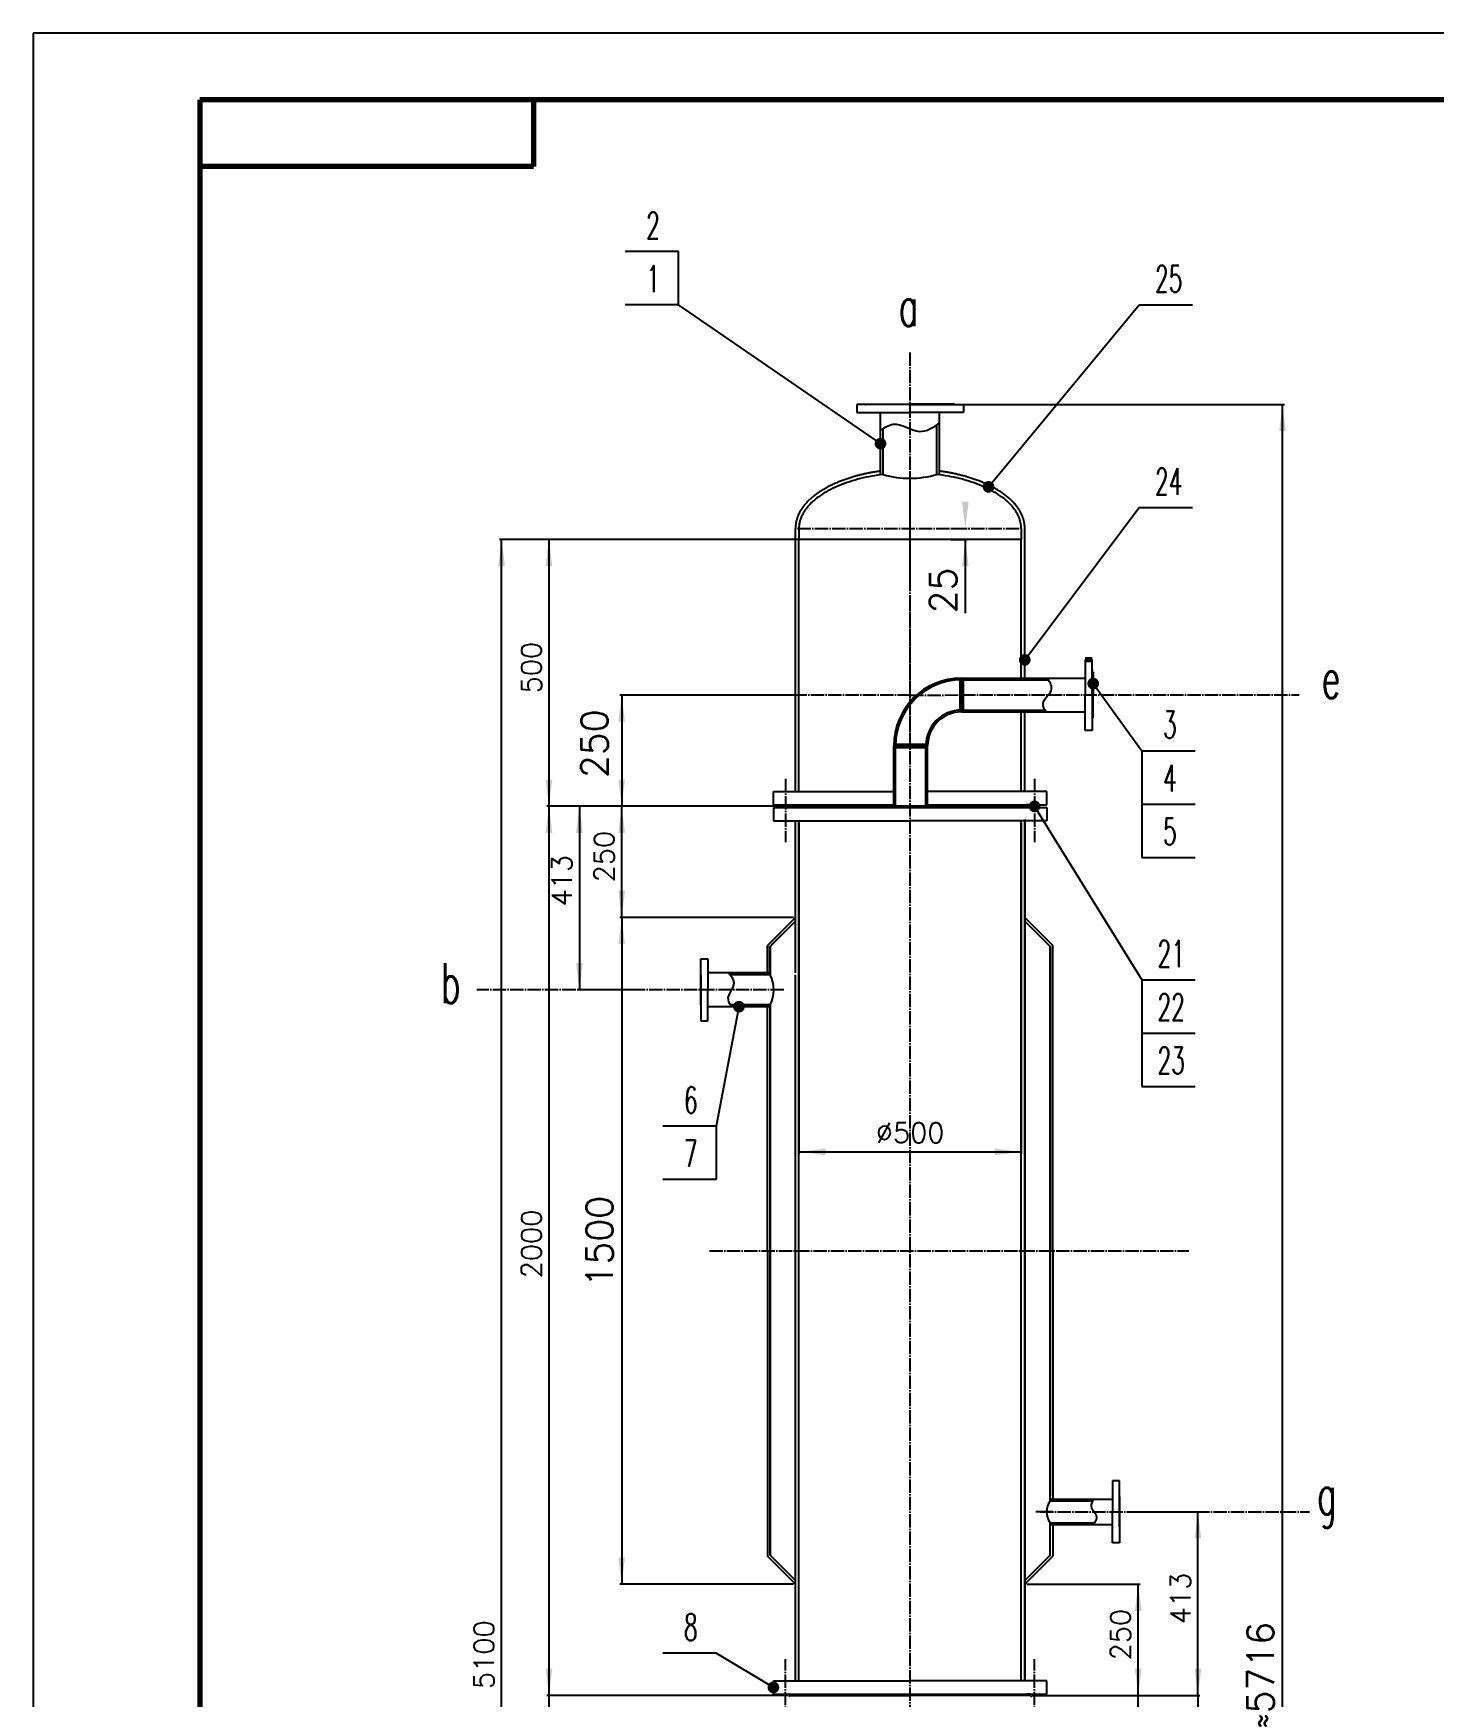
# Model space of a CAD drawing. Header units: millimetres. Extents: x -3150 to 3150, y -4455 to 4455.
# Drawn here: x -3150 to 0, y 714 to 4455 of the extents above; entities that cross this region are included whole.
import ezdxf

# ---------------------------------------------------------------- set-up
doc = ezdxf.new("R2010")
doc.units = ezdxf.units.MM
doc.linetypes.add('EB_DASHDOT', pattern=[39, 30, -3, 3, -3])
doc.linetypes.add('EB_DASHDOTDOT', pattern=[45, 30, -3, 3, -3, 3, -3])
for name, color, linetype, lineweight in [('CAXAEB0', 7, 'Continuous', 70), ('CAXA中心线层', 1, 'EB_DASHDOT', 25), ('CAXA尺寸线层', 3, 'Continuous', 25), ('CAXA粗实线层', 7, 'Continuous', 70), ('CAXA细实线层', 7, 'Continuous', 25)]:
    doc.layers.add(name, color=color, linetype=linetype, lineweight=lineweight)
doc.styles.add('PDJCAD', font='txt', dxfattribs={"width": 0.6, "bigfont": 'gbcbig.shx'})
doc.styles.get("Standard").update_dxf_attribs({"font": 'txt', "bigfont": 'gbcbig.shx'})
doc.styles.add('标准', font='txt', dxfattribs={"width": 0.6, "bigfont": 'gbcbig.shx'})
doc.dimstyles.new('1：20', dxfattribs={"dimscale": 300, "dimtxt": 0.2, "dimasz": 0.2, "dimexe": 0.015, "dimexo": 0.015, "dimgap": 0.03, "dimtad": 1, "dimdec": 0, "dimdsep": 46, "dimtxsty": 'Standard', "dimcen": 0, "dimclrd": 4, "dimclre": 4, "dimclrt": 6, "dimazin": 2, "dimtfac": 1, "dimtdec": 3, "dimtmove": 0, "dimatfit": 3, "dimfxl": 0, "dimtolj": 1, "dimtzin": 0, "dimarcsym": 0})

# ---------------------------------------------------------------- blocks, each defined once
blk = doc.blocks.new('*CAXBLOCK04')
at = {"layer": 'CAXA尺寸线层', "linetype": 'Continuous', "lineweight": 25}
for points in [[(-1990.1, 3316.5), (-1997.6, 3256.5), (-1982.6, 3256.5)], [(-1990.1, 2716.5), (-1997.6, 2776.5), (-1982.6, 2776.5)]]:
    blk.add_hatch(color=4, dxfattribs=at).paths.add_polyline_path(points, flags=0)
at = {"layer": 'CAXA尺寸线层', "color": 4, "linetype": 'Continuous', "lineweight": 25}
for p, q in [((-932.3, 3316.5), (-1994.6, 3316.5)), ((-1990.1, 3316.5), (-1990.1, 2716.5)), ((-1182.3, 2716.5), (-1994.6, 2716.5))]:
    blk.add_line(p, q, dxfattribs=at)
at = {"layer": 'CAXA尺寸线层', "color": 6, "linetype": 'Continuous', "lineweight": 25, "insert": (-2052.2, 2970.3), "char_height": 45, "attachment_point": 1, "rotation": 90}
blk.add_mtext('500', dxfattribs=at)
blk = doc.blocks.new('*CAXBLOCK15')
at = {"layer": 'CAXA尺寸线层', "linetype": 'Continuous', "lineweight": 25}
for points in [[(-1990.1, 2716.5), (-1997.6, 2656.5), (-1982.6, 2656.5)], [(-1990.1, 716.5), (-1997.6, 776.5), (-1982.6, 776.5)]]:
    blk.add_hatch(color=4, dxfattribs=at).paths.add_polyline_path(points, flags=0)
at = {"layer": 'CAXA尺寸线层', "color": 4, "linetype": 'Continuous', "lineweight": 25}
for p, q in [((-1452.3, 2716.5), (-1994.6, 2716.5)), ((-1990.1, 2716.5), (-1990.1, 716.5)), ((-1452.3, 716.5), (-1994.6, 716.5))]:
    blk.add_line(p, q, dxfattribs=at)
at = {"layer": 'CAXA尺寸线层', "color": 6, "linetype": 'Continuous', "lineweight": 25, "insert": (-2052.2, 1654.8), "char_height": 45, "attachment_point": 1, "rotation": 90}
blk.add_mtext('2000', dxfattribs=at)
blk = doc.blocks.new('*CAXBLOCK26')
at = {"layer": 'CAXA尺寸线层', "linetype": 'Continuous', "lineweight": 25}
for points in [[(-1921.6, 2716.5), (-1929.1, 2656.5), (-1914.1, 2656.5)], [(-1921.6, 2303.5), (-1929.1, 2363.5), (-1914.1, 2363.5)]]:
    blk.add_hatch(color=4, dxfattribs=at).paths.add_polyline_path(points, flags=0)
at = {"layer": 'CAXA尺寸线层', "color": 4, "linetype": 'Continuous', "lineweight": 25}
for p, q in [((-1452.3, 2716.5), (-1926.1, 2716.5)), ((-1921.6, 2716.5), (-1921.6, 2303.5)), ((-1776.4, 2303.5), (-1926.1, 2303.5))]:
    blk.add_line(p, q, dxfattribs=at)
at = {"layer": 'CAXA尺寸线层', "color": 6, "linetype": 'Continuous', "lineweight": 25, "insert": (-1983.7, 2491.2), "char_height": 45, "attachment_point": 1, "rotation": 90}
blk.add_mtext('413', dxfattribs=at)
blk = doc.blocks.new('*CAXBLOCK37')
at = {"layer": 'CAXA尺寸线层', "linetype": 'Continuous', "lineweight": 25}
for points in [[(-1826.5, 2716.5), (-1819, 2656.5), (-1834, 2656.5)], [(-1826.5, 2466.5), (-1819, 2526.5), (-1834, 2526.5)]]:
    blk.add_hatch(color=4, dxfattribs=at).paths.add_polyline_path(points, flags=0)
at = {"layer": 'CAXA尺寸线层', "color": 4, "linetype": 'Continuous', "lineweight": 25}
for p, q in [((-1452.3, 2716.5), (-1831, 2716.5)), ((-1826.5, 2466.5), (-1826.5, 2716.5)), ((-1440.3, 2466.5), (-1831, 2466.5))]:
    blk.add_line(p, q, dxfattribs=at)
at = {"layer": 'CAXA尺寸线层', "color": 6, "linetype": 'Continuous', "lineweight": 25, "insert": (-1888.6, 2545.3), "char_height": 45, "attachment_point": 1, "rotation": 90}
blk.add_mtext('250', dxfattribs=at)
blk = doc.blocks.new('*CAXBLOCK48')
at = {"layer": 'CAXA尺寸线层', "linetype": 'Continuous', "lineweight": 25}
for points in [[(-1427.8, 1939.1), (-1367.8, 1931.6), (-1367.8, 1946.6)], [(-927.8, 1939.1), (-987.8, 1931.6), (-987.8, 1946.6)]]:
    blk.add_hatch(color=4, dxfattribs=at).paths.add_polyline_path(points, flags=0)
at = {"layer": 'CAXA尺寸线层', "color": 4, "linetype": 'Continuous', "lineweight": 25}
for p, q in [((-1427.8, 2679), (-1427.8, 1934.6)), ((-927.8, 2679), (-927.8, 1934.6)), ((-1427.8, 1939.1), (-927.8, 1939.1))]:
    blk.add_line(p, q, dxfattribs=at)
at = {"layer": 'CAXA尺寸线层', "color": 6, "linetype": 'Continuous', "lineweight": 25, "insert": (-1254.9, 2004.6), "char_height": 45, "attachment_point": 1}
blk.add_mtext('{%%C}500', dxfattribs=at)
blk = doc.blocks.new('*CAXBLOCK610')
at = {"layer": 'CAXA尺寸线层', "linetype": 'Continuous', "lineweight": 25}
for points in [[(-1990.1, 716.5), (-1997.6, 656.5), (-1982.6, 656.5)], [(-1990.1, -1283.5), (-1997.6, -1223.5), (-1982.6, -1223.5)]]:
    blk.add_hatch(color=4, dxfattribs=at).paths.add_polyline_path(points, flags=0)
at = {"layer": 'CAXA尺寸线层', "color": 4, "linetype": 'Continuous', "lineweight": 25}
for p, q in [((-1452.3, 716.5), (-1994.6, 716.5)), ((-1990.1, 716.5), (-1990.1, -1283.5)), ((-1182.3, -1283.5), (-1994.6, -1283.5))]:
    blk.add_line(p, q, dxfattribs=at)
at = {"layer": 'CAXA尺寸线层', "color": 6, "linetype": 'Continuous', "lineweight": 25, "insert": (-2052.2, -345.2), "char_height": 45, "attachment_point": 1, "rotation": 90}
blk.add_mtext('2000', dxfattribs=at)
blk = doc.blocks.new('*CAXBLOCK711')
at = {"layer": 'CAXA尺寸线层', "linetype": 'Continuous', "lineweight": 25}
for points in [[(-2096.6, 3316.5), (-2089.1, 3256.5), (-2104.1, 3256.5)], [(-2096.6, -1783.5), (-2089.1, -1723.5), (-2104.1, -1723.5)]]:
    blk.add_hatch(color=4, dxfattribs=at).paths.add_polyline_path(points, flags=0)
at = {"layer": 'CAXA尺寸线层', "color": 4, "linetype": 'Continuous', "lineweight": 25}
for p, q in [((-1432.3, 3316.5), (-2101.1, 3316.5)), ((-2096.6, -1783.5), (-2096.6, 3316.5)), ((-1432.3, -1783.5), (-2101.1, -1783.5))]:
    blk.add_line(p, q, dxfattribs=at)
at = {"layer": 'CAXA尺寸线层', "color": 6, "linetype": 'Continuous', "lineweight": 25, "insert": (-2158.7, 730.9), "char_height": 45, "attachment_point": 1, "rotation": 90}
blk.add_mtext('5100', dxfattribs=at)
blk = doc.blocks.new('*CAXBLOCK913')
at = {"layer": 'CAXA尺寸线层', "linetype": 'Continuous', "lineweight": 25}
for points in [[(-530.3, 716.5), (-537.8, 656.5), (-522.8, 656.5)], [(-530.3, 303.5), (-537.8, 363.5), (-522.8, 363.5)]]:
    blk.add_hatch(color=4, dxfattribs=at).paths.add_polyline_path(points, flags=0)
at = {"layer": 'CAXA尺寸线层', "color": 4, "linetype": 'Continuous', "lineweight": 25}
for p, q in [((-903.3, 716.5), (-525.8, 716.5)), ((-530.3, 716.5), (-530.3, 303.5)), ((-702.3, 303.5), (-525.8, 303.5))]:
    blk.add_line(p, q, dxfattribs=at)
at = {"layer": 'CAXA尺寸线层', "color": 6, "linetype": 'Continuous', "lineweight": 25, "insert": (-592.4, 463.8), "char_height": 45, "attachment_point": 1, "rotation": 90}
blk.add_mtext('413', dxfattribs=at)
blk = doc.blocks.new('*CAXBLOCK1014')
at = {"layer": 'CAXA尺寸线层', "linetype": 'Continuous', "lineweight": 25}
for points in [[(-664.7, 716.5), (-657.2, 656.5), (-672.2, 656.5)], [(-664.7, 466.5), (-657.2, 526.5), (-672.2, 526.5)]]:
    blk.add_hatch(color=4, dxfattribs=at).paths.add_polyline_path(points, flags=0)
at = {"layer": 'CAXA尺寸线层', "color": 4, "linetype": 'Continuous', "lineweight": 25}
for p, q in [((-903.3, 716.5), (-660.2, 716.5)), ((-664.7, 466.5), (-664.7, 716.5)), ((-915.3, 466.5), (-660.2, 466.5))]:
    blk.add_line(p, q, dxfattribs=at)
at = {"layer": 'CAXA尺寸线层', "color": 6, "linetype": 'Continuous', "lineweight": 25, "insert": (-726.8, 545.3), "char_height": 45, "attachment_point": 1, "rotation": 90}
blk.add_mtext('250', dxfattribs=at)
blk = doc.blocks.new('*CAXBLOCK1115')
at = {"layer": 'CAXA尺寸线层', "linetype": 'Continuous', "lineweight": 25}
for points in [[(-664.7, 966.5), (-657.2, 906.5), (-672.2, 906.5)], [(-664.7, 716.5), (-657.2, 776.5), (-672.2, 776.5)]]:
    blk.add_hatch(color=4, dxfattribs=at).paths.add_polyline_path(points, flags=0)
at = {"layer": 'CAXA尺寸线层', "color": 4, "linetype": 'Continuous', "lineweight": 25}
for p, q in [((-915.3, 966.5), (-660.2, 966.5)), ((-664.7, 716.5), (-664.7, 966.5)), ((-903.3, 716.5), (-660.2, 716.5))]:
    blk.add_line(p, q, dxfattribs=at)
at = {"layer": 'CAXA尺寸线层', "color": 6, "linetype": 'Continuous', "lineweight": 25, "insert": (-726.8, 795.3), "char_height": 45, "attachment_point": 1, "rotation": 90}
blk.add_mtext('250', dxfattribs=at)
blk = doc.blocks.new('*CAXBLOCK1216')
at = {"layer": 'CAXA尺寸线层', "linetype": 'Continuous', "lineweight": 25}
for points in [[(-530.3, 1129.5), (-522.8, 1069.5), (-537.8, 1069.5)], [(-530.3, 716.5), (-522.8, 776.5), (-537.8, 776.5)]]:
    blk.add_hatch(color=4, dxfattribs=at).paths.add_polyline_path(points, flags=0)
at = {"layer": 'CAXA尺寸线层', "color": 4, "linetype": 'Continuous', "lineweight": 25}
for p, q in [((-672.5, 1129.5), (-525.8, 1129.5)), ((-530.3, 716.5), (-530.3, 1129.5)), ((-903.3, 716.5), (-525.8, 716.5))]:
    blk.add_line(p, q, dxfattribs=at)
at = {"layer": 'CAXA尺寸线层', "color": 6, "linetype": 'Continuous', "lineweight": 25, "insert": (-592.4, 876.8), "char_height": 45, "attachment_point": 1, "rotation": 90}
blk.add_mtext('413', dxfattribs=at)
blk = doc.blocks.new('*CAXBLOCK1418')
at = {"layer": 'CAXA尺寸线层'}
for points in [[(-340.2, 3620.1), (-332.7, 3560.1), (-347.7, 3560.1)], [(-340.2, -2089.5), (-332.7, -2029.5), (-347.7, -2029.5)]]:
    blk.add_hatch(color=4, dxfattribs=at).paths.add_polyline_path(points, flags=0)
at = {"layer": 'CAXA尺寸线层', "color": 4}
for p, q in [((-1173.3, 3620.1), (-335.7, 3620.1)), ((-340.2, -2089.5), (-340.2, 3620.1)), ((-1173.3, -2089.5), (-335.7, -2089.5))]:
    blk.add_line(p, q, dxfattribs=at)
at = {"layer": 'CAXA尺寸线层', "color": 6, "insert": (-420, 641.9), "char_height": 60, "attachment_point": 1, "rotation": 90}
blk.add_mtext('≈5716', dxfattribs=at)
blk = doc.blocks.new('*CAXBLOCK1721')
at = {"layer": 'CAXA尺寸线层'}
for points in [[(-1053.6, 3341.5), (-1061.1, 3401.5), (-1046.1, 3401.5)], [(-1053.6, 3316.5), (-1061.1, 3256.5), (-1046.1, 3256.5)]]:
    blk.add_hatch(color=4, dxfattribs=at).paths.add_polyline_path(points, flags=0)
at = {"layer": 'CAXA尺寸线层', "color": 4}
for p, q in [((-1085.9, 3341.5), (-1049.1, 3341.5)), ((-1085.9, 3316.5), (-1049.1, 3316.5)), ((-1053.6, 3316.5), (-1053.6, 3150.4))]:
    blk.add_line(p, q, dxfattribs=at)
at = {"layer": 'CAXA尺寸线层', "color": 6, "insert": (-1133.4, 3150.4), "char_height": 60, "attachment_point": 1, "rotation": 90}
blk.add_mtext('25', dxfattribs=at)
blk = doc.blocks.new('*CAXBLOCK1923')
at = {"layer": 'CAXA尺寸线层'}
for points in [[(-1826.5, 2466.5), (-1834, 2406.5), (-1819, 2406.5)], [(-1826.5, 966.5), (-1834, 1026.5), (-1819, 1026.5)]]:
    blk.add_hatch(color=4, dxfattribs=at).paths.add_polyline_path(points, flags=0)
at = {"layer": 'CAXA尺寸线层', "color": 4}
for p, q in [((-1440.3, 2466.5), (-1831, 2466.5)), ((-1826.5, 2466.5), (-1826.5, 966.5)), ((-1440.3, 966.5), (-1831, 966.5))]:
    blk.add_line(p, q, dxfattribs=at)
at = {"layer": 'CAXA尺寸线层', "color": 6, "insert": (-1906.3, 1634.3), "char_height": 60, "attachment_point": 1, "rotation": 90}
blk.add_mtext('1500', dxfattribs=at)
blk = doc.blocks.new('CAXBLOCK21', base_point=(-542.4, 3843.9))
at = {"layer": 'CAXAEB0', "linetype": 'Continuous', "lineweight": 25}
blk.add_hatch(color=0, dxfattribs=at).paths.add_polyline_path([(-988.2, 3434.7), (-988.4, 3436.7), (-988.9, 3438.7), (-989.6, 3440.7), (-990.7, 3442.4), (-992.1, 3444), (-993.6, 3445.3), (-995.4, 3446.4), (-997.3, 3447.2), (-999.3, 3447.7), (-1001.3, 3447.8), (-1003.4, 3447.7), (-1005.4, 3447.2), (-1007.3, 3446.4), (-1009.1, 3445.3), (-1010.6, 3444), (-1012, 3442.4), (-1013, 3440.7), (-1013.8, 3438.7), (-1014.3, 3436.7), (-1014.5, 3434.7), (-1014.3, 3432.6), (-1013.8, 3430.6), (-1013, 3428.7), (-1012, 3427), (-1010.6, 3425.4), (-1009.1, 3424.1), (-1007.3, 3423), (-1005.4, 3422.2), (-1003.4, 3421.7), (-1001.3, 3421.6), (-999.3, 3421.7), (-997.3, 3422.2), (-995.4, 3423), (-993.6, 3424.1), (-992.1, 3425.4), (-990.7, 3427), (-989.6, 3428.7), (-988.9, 3430.6), (-988.4, 3432.6)], flags=0)
at = {"layer": 'CAXAEB0', "color": 0, "linetype": 'Continuous', "lineweight": 25}
for p, q in [((-1001.3, 3434.7), (-662.4, 3843.9)), ((-662.4, 3843.9), (-542.4, 3843.9))]:
    blk.add_line(p, q, dxfattribs=at)
at = {"layer": 'CAXAEB0', "color": 0, "linetype": 'Continuous', "lineweight": 25, "insert": (-627, 3932.5), "char_height": 60, "attachment_point": 1, "style": 'PDJCAD'}
blk.add_mtext('25', dxfattribs=at)
blk = doc.blocks.new('CAXBLOCK20', base_point=(-1001.3, 3434.7))
at = {"layer": 'CAXAEB0', "color": 0, "linetype": 'ByBlock', "lineweight": -2}
blk.add_blockref('CAXBLOCK21', (-542.4, 3843.9), dxfattribs=at)
blk = doc.blocks.new('CAXBLOCK23', base_point=(-1819, 3843.9))
at = {"layer": 'CAXAEB0', "linetype": 'Continuous', "lineweight": 25}
blk.add_hatch(color=0, dxfattribs=at).paths.add_polyline_path([(-1231.2, 3532), (-1231.3, 3534.1), (-1231.8, 3536.1), (-1232.6, 3538), (-1233.7, 3539.7), (-1235, 3541.3), (-1236.6, 3542.6), (-1238.3, 3543.7), (-1240.2, 3544.5), (-1242.2, 3545), (-1244.3, 3545.1), (-1246.4, 3545), (-1248.4, 3544.5), (-1250.3, 3543.7), (-1252, 3542.6), (-1253.6, 3541.3), (-1254.9, 3539.7), (-1256, 3538), (-1256.8, 3536.1), (-1257.3, 3534.1), (-1257.4, 3532), (-1257.3, 3530), (-1256.8, 3528), (-1256, 3526), (-1254.9, 3524.3), (-1253.6, 3522.7), (-1252, 3521.4), (-1250.3, 3520.3), (-1248.4, 3519.5), (-1246.4, 3519), (-1244.3, 3518.9), (-1242.2, 3519), (-1240.2, 3519.5), (-1238.3, 3520.3), (-1236.6, 3521.4), (-1235, 3522.7), (-1233.7, 3524.3), (-1232.6, 3526), (-1231.8, 3528), (-1231.3, 3530)], flags=0)
at = {"layer": 'CAXAEB0', "color": 0, "linetype": 'Continuous', "lineweight": 25}
for p, q in [((-1699, 3843.9), (-1819, 3843.9)), ((-1244.3, 3532), (-1699, 3843.9))]:
    blk.add_line(p, q, dxfattribs=at)
at = {"layer": 'CAXAEB0', "color": 0, "linetype": 'Continuous', "lineweight": 25, "insert": (-1771.3, 3932.5), "char_height": 60, "attachment_point": 1, "style": 'PDJCAD'}
blk.add_mtext('1', dxfattribs=at)
blk = doc.blocks.new('CAXBLOCK24', base_point=(-1819, 3963.9))
at = {"layer": 'CAXAEB0', "color": 0, "linetype": 'Continuous', "lineweight": 25}
for p, q in [((-1699, 3963.9), (-1819, 3963.9)), ((-1699, 3843.9), (-1699, 3963.9))]:
    blk.add_line(p, q, dxfattribs=at)
at = {"layer": 'CAXAEB0', "color": 0, "linetype": 'Continuous', "lineweight": 25, "insert": (-1771.3, 4052.5), "char_height": 60, "attachment_point": 1, "style": 'PDJCAD'}
blk.add_mtext('2', dxfattribs=at)
blk = doc.blocks.new('CAXBLOCK22', base_point=(-1244.3, 3532))
at = {"layer": 'CAXAEB0', "color": 0, "linetype": 'ByBlock', "lineweight": -2}
for name, p in [('CAXBLOCK24', (-1819, 3963.9)), ('CAXBLOCK23', (-1819, 3843.9))]:
    blk.add_blockref(name, p, dxfattribs=at)
blk = doc.blocks.new('CAXBLOCK26', base_point=(-542.4, 3388))
at = {"layer": 'CAXAEB0', "linetype": 'Continuous', "lineweight": 25}
blk.add_hatch(color=0, dxfattribs=at).paths.add_polyline_path([(-906.7, 3045.5), (-906.8, 3047.6), (-907.3, 3049.6), (-908.1, 3051.5), (-909.2, 3053.3), (-910.5, 3054.8), (-912.1, 3056.2), (-913.8, 3057.2), (-915.7, 3058), (-917.7, 3058.5), (-919.8, 3058.7), (-921.9, 3058.5), (-923.9, 3058), (-925.8, 3057.2), (-927.5, 3056.2), (-929.1, 3054.8), (-930.4, 3053.3), (-931.5, 3051.5), (-932.3, 3049.6), (-932.8, 3047.6), (-932.9, 3045.5), (-932.8, 3043.5), (-932.3, 3041.5), (-931.5, 3039.6), (-930.4, 3037.8), (-929.1, 3036.3), (-927.5, 3034.9), (-925.8, 3033.9), (-923.9, 3033.1), (-921.9, 3032.6), (-919.8, 3032.4), (-917.7, 3032.6), (-915.7, 3033.1), (-913.8, 3033.9), (-912.1, 3034.9), (-910.5, 3036.3), (-909.2, 3037.8), (-908.1, 3039.6), (-907.3, 3041.5), (-906.8, 3043.5)], flags=0)
at = {"layer": 'CAXAEB0', "color": 0, "linetype": 'Continuous', "lineweight": 25}
for p, q in [((-919.8, 3045.5), (-662.4, 3388)), ((-662.4, 3388), (-542.4, 3388))]:
    blk.add_line(p, q, dxfattribs=at)
at = {"layer": 'CAXAEB0', "color": 0, "linetype": 'Continuous', "lineweight": 25, "insert": (-627, 3476.6), "char_height": 60, "attachment_point": 1, "style": 'PDJCAD'}
blk.add_mtext('24', dxfattribs=at)
blk = doc.blocks.new('CAXBLOCK25', base_point=(-919.8, 3045.5))
at = {"layer": 'CAXAEB0', "color": 0, "linetype": 'ByBlock', "lineweight": -2}
blk.add_blockref('CAXBLOCK26', (-542.4, 3388), dxfattribs=at)
blk = doc.blocks.new('CAXBLOCK28', base_point=(-1734.1, 1996.7))
at = {"layer": 'CAXAEB0', "linetype": 'Continuous', "lineweight": 25}
blk.add_hatch(color=0, dxfattribs=at).paths.add_polyline_path([(-1549.7, 2265.5), (-1549.8, 2267.6), (-1550.3, 2269.6), (-1551.1, 2271.5), (-1552.2, 2273.3), (-1553.5, 2274.8), (-1555.1, 2276.2), (-1556.8, 2277.2), (-1558.7, 2278), (-1560.7, 2278.5), (-1562.8, 2278.7), (-1564.9, 2278.5), (-1566.9, 2278), (-1568.8, 2277.2), (-1570.5, 2276.2), (-1572.1, 2274.8), (-1573.4, 2273.3), (-1574.5, 2271.5), (-1575.3, 2269.6), (-1575.8, 2267.6), (-1575.9, 2265.5), (-1575.8, 2263.5), (-1575.3, 2261.5), (-1574.5, 2259.6), (-1573.4, 2257.8), (-1572.1, 2256.3), (-1570.5, 2254.9), (-1568.8, 2253.9), (-1566.9, 2253.1), (-1564.9, 2252.6), (-1562.8, 2252.4), (-1560.7, 2252.6), (-1558.7, 2253.1), (-1556.8, 2253.9), (-1555.1, 2254.9), (-1553.5, 2256.3), (-1552.2, 2257.8), (-1551.1, 2259.6), (-1550.3, 2261.5), (-1549.8, 2263.5)], flags=0)
at = {"layer": 'CAXAEB0', "color": 0, "linetype": 'Continuous', "lineweight": 25}
for p, q in [((-1562.8, 2265.5), (-1614.1, 1996.7)), ((-1614.1, 1996.7), (-1734.1, 1996.7))]:
    blk.add_line(p, q, dxfattribs=at)
at = {"layer": 'CAXAEB0', "color": 0, "linetype": 'Continuous', "lineweight": 25, "insert": (-1686.5, 2085.4), "char_height": 60, "attachment_point": 1, "style": 'PDJCAD'}
blk.add_mtext('6', dxfattribs=at)
blk = doc.blocks.new('CAXBLOCK29', base_point=(-1734.1, 1876.7))
at = {"layer": 'CAXAEB0', "color": 0, "linetype": 'Continuous', "lineweight": 25}
for p, q in [((-1614.1, 1996.7), (-1614.1, 1876.7)), ((-1614.1, 1876.7), (-1734.1, 1876.7))]:
    blk.add_line(p, q, dxfattribs=at)
at = {"layer": 'CAXAEB0', "color": 0, "linetype": 'Continuous', "lineweight": 25, "insert": (-1686.5, 1965.4), "char_height": 60, "attachment_point": 1, "style": 'PDJCAD'}
blk.add_mtext('7', dxfattribs=at)
blk = doc.blocks.new('CAXBLOCK27', base_point=(-1562.8, 2265.5))
at = {"layer": 'CAXAEB0', "color": 0, "linetype": 'ByBlock', "lineweight": -2}
for name, p in [('CAXBLOCK28', (-1734.1, 1996.7)), ('CAXBLOCK29', (-1734.1, 1876.7))]:
    blk.add_blockref(name, p, dxfattribs=at)
blk = doc.blocks.new('CAXBLOCK50', base_point=(-536.6, 2325.8))
at = {"layer": 'CAXAEB0', "linetype": 'Continuous', "lineweight": 25}
blk.add_hatch(color=0, dxfattribs=at).paths.add_polyline_path([(-884.7, 2716.1), (-884.8, 2718.2), (-885.3, 2720.2), (-886.1, 2722.1), (-887.2, 2723.8), (-888.5, 2725.4), (-890.1, 2726.7), (-891.8, 2727.8), (-893.7, 2728.6), (-895.8, 2729.1), (-897.8, 2729.2), (-899.9, 2729.1), (-901.9, 2728.6), (-903.8, 2727.8), (-905.5, 2726.7), (-907.1, 2725.4), (-908.4, 2723.8), (-909.5, 2722.1), (-910.3, 2720.2), (-910.8, 2718.2), (-910.9, 2716.1), (-910.8, 2714.1), (-910.3, 2712.1), (-909.5, 2710.2), (-908.4, 2708.4), (-907.1, 2706.8), (-905.5, 2705.5), (-903.8, 2704.4), (-901.9, 2703.6), (-899.9, 2703.1), (-897.8, 2703), (-895.8, 2703.1), (-893.7, 2703.6), (-891.8, 2704.4), (-890.1, 2705.5), (-888.5, 2706.8), (-887.2, 2708.4), (-886.1, 2710.2), (-885.3, 2712.1), (-884.8, 2714.1)], flags=0)
at = {"layer": 'CAXAEB0', "color": 0, "linetype": 'Continuous', "lineweight": 25}
for p, q in [((-897.8, 2716.1), (-656.6, 2325.8)), ((-656.6, 2325.8), (-536.6, 2325.8))]:
    blk.add_line(p, q, dxfattribs=at)
at = {"layer": 'CAXAEB0', "color": 0, "linetype": 'Continuous', "lineweight": 25, "insert": (-621.3, 2414.5), "char_height": 60, "attachment_point": 1, "style": 'PDJCAD'}
blk.add_mtext('21', dxfattribs=at)
blk = doc.blocks.new('CAXBLOCK51', base_point=(-536.6, 2205.8))
at = {"layer": 'CAXAEB0', "color": 0, "linetype": 'Continuous', "lineweight": 25}
for p, q in [((-656.6, 2325.8), (-656.6, 2205.8)), ((-656.6, 2205.8), (-536.6, 2205.8))]:
    blk.add_line(p, q, dxfattribs=at)
at = {"layer": 'CAXAEB0', "color": 0, "linetype": 'Continuous', "lineweight": 25, "insert": (-621.3, 2294.5), "char_height": 60, "attachment_point": 1, "style": 'PDJCAD'}
blk.add_mtext('22', dxfattribs=at)
blk = doc.blocks.new('CAXBLOCK52', base_point=(-536.6, 2085.8))
at = {"layer": 'CAXAEB0', "color": 0, "linetype": 'Continuous', "lineweight": 25}
for p, q in [((-656.6, 2205.8), (-656.6, 2085.8)), ((-656.6, 2085.8), (-536.6, 2085.8))]:
    blk.add_line(p, q, dxfattribs=at)
at = {"layer": 'CAXAEB0', "color": 0, "linetype": 'Continuous', "lineweight": 25, "insert": (-621.3, 2174.5), "char_height": 60, "attachment_point": 1, "style": 'PDJCAD'}
blk.add_mtext('23', dxfattribs=at)
blk = doc.blocks.new('CAXBLOCK49', base_point=(-897.8, 2716.1))
at = {"layer": 'CAXAEB0', "color": 0, "linetype": 'ByBlock', "lineweight": -2}
for name, p in [('CAXBLOCK50', (-536.6, 2325.8)), ('CAXBLOCK51', (-536.6, 2205.8)), ('CAXBLOCK52', (-536.6, 2085.8))]:
    blk.add_blockref(name, p, dxfattribs=at)
blk = doc.blocks.new('CAXBLOCK56', base_point=(-536.6, 2841.2))
at = {"layer": 'CAXAEB0', "linetype": 'Continuous', "lineweight": 25}
blk.add_hatch(color=0, dxfattribs=at).paths.add_polyline_path([(-752.8, 2992.3), (-753, 2994.4), (-753.5, 2996.4), (-754.3, 2998.3), (-755.3, 3000), (-756.7, 3001.6), (-758.2, 3002.9), (-760, 3004), (-761.9, 3004.8), (-763.9, 3005.3), (-766, 3005.4), (-768, 3005.3), (-770, 3004.8), (-771.9, 3004), (-773.7, 3002.9), (-775.2, 3001.6), (-776.6, 3000), (-777.6, 2998.3), (-778.4, 2996.4), (-778.9, 2994.4), (-779.1, 2992.3), (-778.9, 2990.3), (-778.4, 2988.3), (-777.6, 2986.3), (-776.6, 2984.6), (-775.2, 2983), (-773.7, 2981.7), (-771.9, 2980.6), (-770, 2979.8), (-768, 2979.3), (-766, 2979.2), (-763.9, 2979.3), (-761.9, 2979.8), (-760, 2980.6), (-758.2, 2981.7), (-756.7, 2983), (-755.3, 2984.6), (-754.3, 2986.3), (-753.5, 2988.3), (-753, 2990.3)], flags=0)
at = {"layer": 'CAXAEB0', "color": 0, "linetype": 'Continuous', "lineweight": 25}
for p, q in [((-766, 2992.3), (-656.6, 2841.2)), ((-656.6, 2841.2), (-536.6, 2841.2))]:
    blk.add_line(p, q, dxfattribs=at)
at = {"layer": 'CAXAEB0', "color": 0, "linetype": 'Continuous', "lineweight": 25, "insert": (-608.9, 2929.9), "char_height": 60, "attachment_point": 1, "style": 'PDJCAD'}
blk.add_mtext('3', dxfattribs=at)
blk = doc.blocks.new('CAXBLOCK57', base_point=(-536.6, 2721.2))
at = {"layer": 'CAXAEB0', "color": 0, "linetype": 'Continuous', "lineweight": 25}
for p, q in [((-656.6, 2841.2), (-656.6, 2721.2)), ((-656.6, 2721.2), (-536.6, 2721.2))]:
    blk.add_line(p, q, dxfattribs=at)
at = {"layer": 'CAXAEB0', "color": 0, "linetype": 'Continuous', "lineweight": 25, "insert": (-608.9, 2809.9), "char_height": 60, "attachment_point": 1, "style": 'PDJCAD'}
blk.add_mtext('4', dxfattribs=at)
blk = doc.blocks.new('CAXBLOCK58', base_point=(-536.6, 2601.2))
at = {"layer": 'CAXAEB0', "color": 0, "linetype": 'Continuous', "lineweight": 25}
for p, q in [((-656.6, 2721.2), (-656.6, 2601.2)), ((-656.6, 2601.2), (-536.6, 2601.2))]:
    blk.add_line(p, q, dxfattribs=at)
at = {"layer": 'CAXAEB0', "color": 0, "linetype": 'Continuous', "lineweight": 25, "insert": (-608.9, 2689.9), "char_height": 60, "attachment_point": 1, "style": 'PDJCAD'}
blk.add_mtext('5', dxfattribs=at)
blk = doc.blocks.new('CAXBLOCK55', base_point=(-766, 2992.3))
at = {"layer": 'CAXAEB0', "color": 0, "linetype": 'ByBlock', "lineweight": -2}
for name, p in [('CAXBLOCK56', (-536.6, 2841.2)), ('CAXBLOCK57', (-536.6, 2721.2)), ('CAXBLOCK58', (-536.6, 2601.2))]:
    blk.add_blockref(name, p, dxfattribs=at)
blk = doc.blocks.new('CAXBLOCK60', base_point=(-1734.1, 811.4))
at = {"layer": 'CAXAEB0', "linetype": 'Continuous', "lineweight": 25}
blk.add_hatch(color=0, dxfattribs=at).paths.add_polyline_path([(-1472.2, 734.5), (-1472.3, 736.6), (-1472.8, 738.6), (-1473.6, 740.5), (-1474.7, 742.3), (-1476, 743.8), (-1477.6, 745.2), (-1479.3, 746.2), (-1481.2, 747), (-1483.2, 747.5), (-1485.3, 747.7), (-1487.4, 747.5), (-1489.4, 747), (-1491.3, 746.2), (-1493, 745.2), (-1494.6, 743.8), (-1495.9, 742.3), (-1497, 740.5), (-1497.8, 738.6), (-1498.3, 736.6), (-1498.4, 734.5), (-1498.3, 732.5), (-1497.8, 730.5), (-1497, 728.6), (-1495.9, 726.8), (-1494.6, 725.3), (-1493, 723.9), (-1491.3, 722.9), (-1489.4, 722.1), (-1487.4, 721.6), (-1485.3, 721.4), (-1483.2, 721.6), (-1481.2, 722.1), (-1479.3, 722.9), (-1477.6, 723.9), (-1476, 725.3), (-1474.7, 726.8), (-1473.6, 728.6), (-1472.8, 730.5), (-1472.3, 732.5)], flags=0)
at = {"layer": 'CAXAEB0', "color": 0, "linetype": 'Continuous', "lineweight": 25}
for p, q in [((-1614.1, 811.4), (-1734.1, 811.4)), ((-1485.3, 734.5), (-1614.1, 811.4))]:
    blk.add_line(p, q, dxfattribs=at)
at = {"layer": 'CAXAEB0', "color": 0, "linetype": 'Continuous', "lineweight": 25, "insert": (-1686.5, 900), "char_height": 60, "attachment_point": 1, "style": 'PDJCAD'}
blk.add_mtext('8', dxfattribs=at)
blk = doc.blocks.new('CAXBLOCK59', base_point=(-1485.3, 734.5))
at = {"layer": 'CAXAEB0', "color": 0, "linetype": 'EB_DASHDOTDOT', "lineweight": 70}
blk.add_blockref('CAXBLOCK60', (-1734.1, 811.4), dxfattribs=at)
blk = doc.blocks.new('*CAXBLOCK6367')
at = {"layer": 'CAXA尺寸线层', "linetype": 'Continuous', "lineweight": 25}
for points in [[(-1826.5, 2966.6), (-1834, 2906.6), (-1819, 2906.6)], [(-1826.5, 2716.5), (-1834, 2776.5), (-1819, 2776.5)]]:
    blk.add_hatch(color=4, dxfattribs=at).paths.add_polyline_path(points, flags=0)
at = {"layer": 'CAXA尺寸线层', "color": 4, "linetype": 'Continuous', "lineweight": 25}
for p, q in [((-1428.1, 2966.6), (-1831, 2966.6)), ((-1826.5, 2966.6), (-1826.5, 2716.5)), ((-1452.3, 2716.5), (-1831, 2716.5))]:
    blk.add_line(p, q, dxfattribs=at)
at = {"layer": 'CAXA尺寸线层', "color": 6, "linetype": 'Continuous', "lineweight": 25, "insert": (-1917.7, 2779.8), "char_height": 60, "attachment_point": 1, "rotation": 90}
blk.add_mtext('250', dxfattribs=at)

msp = doc.modelspace()

# ---------------------------------------------------------------- linework, layer by layer
at = {"layer": 'CAXAEB0'}
for p, q in [((-784.3, 3046.6), (-768.3, 3046.6)), ((-1062.3, 3004.6), (-1062.3, 2932.6)), ((-766, 3018), (-768.3, 3018)), ((-1062.3, 2932.6), (-1062.3, 2928.6)), ((-1214.3, 2852.6), (-1138.3, 2852.6))]:
    msp.add_line(p, q, dxfattribs=at)
at = {"layer": 'CAXA中心线层', "linetype": 'EB_DASHDOT', "lineweight": 25}
for p, q in [((-1177.8, -2142.7), (-1177.8, 3738.5)), ((-1177.8, 3213.5), (-1177.8, 3469.5)), ((-1430.8, 3341.5), (-924.8, 3341.5)), ((-1177.8, 2844.9), (-1177.8, 3185.9)), ((-1176.2, 2966.6), (-1694.2, 2966.6)), ((-1457.8, 2777.8), (-1457.8, 2635.3)), ((-897.8, 2777.8), (-897.8, 2635.3)), ((-1629, 1716.5), (-550.5, 1716.5)), ((-1457.8, 655.3), (-1457.8, 797.8)), ((-897.8, 655.3), (-897.8, 797.8))]:
    msp.add_line(p, q, dxfattribs=at)
at = {"layer": 'CAXA中心线层'}
msp.add_line((-1177.8, 2966.6), (-302.3, 2966.9), dxfattribs=at)
at = {"layer": 'CAXA粗实线层'}
for p, q in [((3000, 4305), (-2775, 4305)), ((-2775, 4305), (-2775, -4305)), ((-2025, 4305), (-2025, 4155)), ((-2025, 4155), (-2775, 4155))]:
    msp.add_line(p, q, dxfattribs=at)
at = {"layer": 'CAXA细实线层'}
for p, q in [((3150, 4455), (-3150, 4455)), ((-3150, 4455), (-3150, -4455))]:
    msp.add_line(p, q, dxfattribs=at)
at = {"layer": 'CAXA细实线层', "linetype": 'Continuous', "lineweight": 25}
for p, q in [((-1177.8, 3620.1), (-1297.8, 3620.1)), ((-1177.8, 3620.1), (-1297.8, 3620.1)), ((-1297.8, 3620.1), (-1297.8, 3602.1)), ((-1297.8, 3602.1), (-1178.3, 3602.1)), ((-1277.8, 3620.1), (-1276.8, 3620.1)), ((-1276.8, 3621.1), (-1177.8, 3621.1)), ((-1244.3, 3461.9), (-1244.3, 3602.1)), ((-1244.3, 3470.1), (-1244.3, 3602.1)), ((-1244.3, 3470.1), (-1244.3, 3602.1)), ((-1078.8, 3621.1), (-1177.8, 3621.1)), ((-1177.8, 3620.1), (-1057.8, 3620.1)), ((-1177.8, 3620.1), (-1057.8, 3620.1)), ((-1177.8, 3620.1), (-1077.8, 3620.1)), ((-1057.8, 3602.1), (-1177.3, 3602.1)), ((-1111.3, 3470.1), (-1111.3, 3602.1)), ((-1111.3, 3462), (-1111.3, 3602.1)), ((-1077.8, 3620.1), (-1078.8, 3620.1)), ((-1057.8, 3620.1), (-1057.8, 3602.1)), ((-1238.3, 3462.7), (-1238.3, 3566)), ((-1238.3, 3470.1), (-1238.3, 3566)), ((-1117.3, 3462.8), (-1117.3, 3574.3)), ((-1435.8, 2928.6), (-1435.8, 3341.5)), ((-1427.8, 3341.5), (-1427.8, 3316.5)), ((-927.8, 3341.5), (-927.8, 3316.5)), ((-919.8, 3004.6), (-919.8, 3341.5)), ((-927.8, 3316.5), (-1427.8, 3316.5)), ((-927.8, 3316.5), (-1427.8, 3316.5)), ((-1427.8, 2928.6), (-1427.8, 3316.5)), ((-927.8, 3004.6), (-927.8, 3316.5)), ((-784.3, 3046.6), (-784.3, 2966.6)), ((-768.3, 2966.6), (-768.3, 3046.6)), ((-1062.3, 3004.6), (-784.3, 3004.6)), ((-1062.3, 3000.6), (-867, 3000.6)), ((-766, 3018), (-766, 2966.6)), ((-784.3, 2886.6), (-784.3, 2966.6)), ((-768.3, 2966.6), (-768.3, 2886.6)), ((-766, 2915.1), (-766, 2966.6)), ((-1435.8, 2749.5), (-1435.8, 2928.6)), ((-1427.8, 2749.5), (-1427.8, 2928.6)), ((-1062.3, 2932.6), (-874.3, 2932.6)), ((-1062.3, 2928.6), (-784.3, 2928.6)), ((-927.8, 2749.5), (-927.8, 2928.6)), ((-919.8, 2749.5), (-919.8, 2928.6)), ((-768.3, 2886.6), (-784.3, 2886.6)), ((-768.2, 2915.1), (-766, 2915.1)), ((-1214.3, 2716.6), (-1214.3, 2852.6)), ((-1210.3, 2716.6), (-1210.3, 2852.6)), ((-1142.3, 2716.6), (-1142.3, 2852.6)), ((-1138.3, 2716.6), (-1138.3, 2852.6)), ((-1485.3, 2719.5), (-1485.3, 2749.5)), ((-1485.3, 2749.5), (-1214.3, 2749.5)), ((-870.3, 2749.5), (-1138.3, 2749.5)), ((-870.3, 2719.5), (-870.3, 2749.5)), ((-1485.3, 2719.5), (-1214.3, 2719.5)), ((-1485.3, 2713.5), (-870.3, 2713.5)), ((-1485.3, 2713.5), (-1485.3, 2683.5)), ((-1447.8, 2716.5), (-1450.8, 2719.5)), ((-1447.8, 2716.5), (-1450.8, 2713.5)), ((-1447.8, 2716.5), (-1177.8, 2716.5)), ((-1447.8, 2716.5), (-1177.8, 2716.5)), ((-907.8, 2716.5), (-1177.8, 2716.5)), ((-907.8, 2716.5), (-1177.8, 2716.5)), ((-1138.3, 2719.5), (-870.3, 2719.5)), ((-907.8, 2719.5), (-915.6, 2719.5)), ((-907.8, 2713.5), (-915.6, 2713.5)), ((-907.8, 2716.5), (-904.8, 2719.5)), ((-907.8, 2716.5), (-904.8, 2713.5)), ((-870.3, 2713.5), (-870.3, 2683.5)), ((-1485.3, 2683.5), (-1177.8, 2683.5)), ((-1435.8, 2341.5), (-1435.8, 2683.5)), ((-1427.8, 749.5), (-1427.8, 2683.5)), ((-870.3, 2683.5), (-1177.8, 2683.5)), ((-927.8, 749.5), (-927.8, 2683.5)), ((-919.8, 2686.5), (-919.8, 749.5)), ((-919.8, 749.5), (-919.8, 2683.5)), ((-1435.8, 2466.5), (-1498.8, 2403.5)), ((-1435.8, 2458.1), (-1494.6, 2399.3)), ((-1435.8, 2458.1), (-1492.8, 2401.1)), ((-919.8, 2466.5), (-856.8, 2403.5)), ((-919.8, 2458.1), (-862.8, 2401.1)), ((-1498.8, 2341.5), (-1498.8, 2403.5)), ((-1498.8, 2403.5), (-1498.8, 2341.5)), ((-1492.8, 2337.5), (-1492.8, 2401.1)), ((-1492.8, 2401.1), (-1492.8, 2337.5)), ((-862.8, 1716.5), (-862.8, 2401.1)), ((-862.8, 2401.1), (-862.8, 1716.5)), ((-856.8, 1716.5), (-856.8, 2403.5)), ((-1648.8, 2303.5), (-1648.8, 2373.5)), ((-1648.8, 2373.5), (-1632.8, 2373.5)), ((-1632.8, 2373.5), (-1632.8, 2303.8)), ((-1648.8, 2337.5), (-1648.8, 2303.5)), ((-1492.8, 2341.5), (-1632.8, 2341.5)), ((-1498.8, 2337.5), (-1582.6, 2337.5)), ((-1492.8, 2337.5), (-1582.6, 2337.5)), ((-1435.8, 749.5), (-1435.8, 2337.5)), ((-1648.8, 2269.5), (-1648.8, 2303.5)), ((-1648.8, 2303.5), (-1648.8, 2233.5)), ((-1632.8, 2233.5), (-1632.8, 2303.3)), ((-1492.8, 2265.5), (-1632.8, 2265.5)), ((-1492.8, 2269.5), (-1581.6, 2269.5)), ((-1498.8, 2269.5), (-1581.5, 2269.5)), ((-1498.8, 1716.5), (-1498.8, 2265.5)), ((-1492.8, 1716.5), (-1492.8, 2269.5)), ((-1492.8, 2269.5), (-1492.8, 1716.5)), ((-1648.8, 2233.5), (-1632.8, 2233.5)), ((-1498.8, 1716.5), (-1498.8, 1029.5)), ((-1492.8, 1716.5), (-1492.8, 1032)), ((-1492.8, 1032), (-1492.8, 1716.5)), ((-862.8, 1716.5), (-862.8, 1166)), ((-862.8, 1154), (-862.8, 1716.5)), ((-856.8, 1716.5), (-856.8, 1158)), ((-706.8, 1199.5), (-722.8, 1199.5)), ((-722.8, 1199.5), (-722.8, 1129.8)), ((-706.8, 1129.5), (-706.8, 1199.5)), ((-706.8, 1129.5), (-706.8, 1199.5)), ((-706.8, 1163.5), (-706.8, 1129.5)), ((-856.8, 1129.5), (-894.7, 1129.5)), ((-862.8, 1158), (-722.8, 1158)), ((-862.8, 1154), (-767.2, 1154)), ((-722.8, 1059.5), (-722.8, 1129.3)), ((-706.8, 1095.5), (-706.8, 1129.5)), ((-706.8, 1129.5), (-706.8, 1059.5)), ((-862.8, 1029.5), (-862.8, 1106.1)), ((-862.8, 1105), (-763.2, 1105)), ((-862.8, 1032), (-862.8, 1105)), ((-862.8, 1101), (-722.8, 1101)), ((-862.8, 1032), (-862.8, 1095.5)), ((-856.8, 1101), (-856.8, 1029.5)), ((-706.8, 1059.5), (-722.8, 1059.5)), ((-1435.8, 966.5), (-1498.8, 1029.5)), ((-1435.8, 975), (-1492.8, 1032)), ((-919.8, 975), (-862.8, 1032)), ((-919.8, 966.5), (-856.8, 1029.5)), ((-1485.3, 749.5), (-1177.8, 749.5)), ((-1485.3, 719.5), (-1485.3, 749.5)), ((-870.3, 749.5), (-1177.8, 749.5)), ((-870.3, 719.5), (-870.3, 749.5)), ((-1485.3, 719.5), (-870.3, 719.5)), ((-1447.8, 716.5), (-1450.8, 719.5)), ((-1447.8, 716.5), (-1450.8, 713.5)), ((-1447.8, 716.5), (-1177.8, 716.5)), ((-1447.8, 716.5), (-1177.8, 716.5)), ((-907.8, 716.5), (-1447.8, 716.5)), ((-907.8, 716.5), (-1177.8, 716.5)), ((-907.8, 719.5), (-915.6, 719.5)), ((-907.8, 716.5), (-904.8, 719.5)), ((-907.8, 716.5), (-904.8, 713.5))]:
    msp.add_line(p, q, dxfattribs=at)
at = {"layer": 'CAXA细实线层', "linetype": 'EB_DASHDOT', "lineweight": 25}
for p, q in [((-1462, 2303.5), (-2152.1, 2303.5)), ((-885.3, 1129.5), (-279.2, 1129.5))]:
    msp.add_line(p, q, dxfattribs=at)
at = {"layer": 'CAXA细实线层', "linetype": 'Continuous', "lineweight": 25}
for centre, radius, start, end in [((-1277.8, 3621.1), 1, 270, 0), ((-1077.8, 3621.1), 1, 180, 270), ((-1178.1, 3667.6), 213.6, 253.6263, 286.5316), ((-1062.3, 2852.6), 152, 90, 180), ((-1062.3, 2852.6), 148, 90, 180), ((-1062.3, 2852.6), 80, 90, 180), ((-1062.3, 2852.6), 76, 90, 180), ((-1555.9, 2303.5), 71.6, 331.6678, 28.3322), ((-830.4, 1129.5), 40.6, 142.8757, 217.1243)]:
    msp.add_arc(centre, radius, start, end, dxfattribs=at)
for points, knots in [([(-1244.3, 3561.6), (-1236, 3568.1), (-1206.7, 3586.8), (-1161, 3546.6), (-1124.5, 3568.7), (-1111.3, 3578.6)], [0, 0, 0, 0, 32.040122, 93.956459, 144.103639, 144.103639, 144.103639, 144.103639]), ([(-871.9, 2928.6), (-875.5, 2934.2), (-886.3, 2954.4), (-849.5, 2975.2), (-864.5, 2997.8), (-870.1, 3004.6)], [0, 0, 0, 0, 20.229057, 59.415434, 86.20176, 86.20176, 86.20176, 86.20176]), ([(-1586, 2341.5), (-1580.4, 2335.3), (-1565.1, 2314.6), (-1596.2, 2287.6), (-1582.1, 2269.9), (-1578, 2265.5)], [0, 0, 0, 0, 25.021226, 66.785072, 84.791163, 84.791163, 84.791163, 84.791163]), ([(-764.8, 1158), (-768.1, 1153.1), (-775.7, 1137.8), (-751.7, 1121.4), (-762.1, 1105.9), (-766.4, 1101)], [0, 0, 0, 0, 17.7795, 44.304614, 63.831913, 63.831913, 63.831913, 63.831913])]:
    msp.add_open_spline(points, degree=3, knots=knots, dxfattribs=at)
for points, weights, knots in [([(-1244.3, 3470.1), (-1245.4, 3470), (-1254.6, 3468.7), (-1271.6, 3465.8), (-1294.9, 3460.5), (-1325, 3451.7), (-1359.4, 3437.8), (-1393.2, 3417), (-1417.9, 3393.2), (-1432.6, 3367.6), (-1435.8, 3350.1), (-1435.8, 3341.5)], [0.914066602545, 0.912949852825, 0.904215185623, 0.889363505956, 0.873394865859, 0.858123979189, 0.850504413228, 0.859654798268, 0.887114215788, 0.932878596249, 0.975592231766, 1], [0, 0, 0, 0, 2.730154, 21.643392, 40.556631, 59.469869, 97.296346, 135.122823, 172.9493, 210.775777, 248.602254, 248.602254, 248.602254, 248.602254]), ([(-919.8, 3341.5), (-919.8, 3350.1), (-923, 3367.6), (-937.7, 3393.2), (-962.4, 3417), (-996.2, 3437.8), (-1030.6, 3451.7), (-1060.7, 3460.5), (-1084, 3465.8), (-1101, 3468.7), (-1110.2, 3470), (-1111.3, 3470.1)], [1, 0.975592231766, 0.932878596249, 0.887114215788, 0.859654798268, 0.850504413228, 0.858123979189, 0.873394865859, 0.889363505956, 0.904215185623, 0.912949852825, 0.914066602545], [0, 0, 0, 0, 37.826477, 75.652954, 113.479431, 151.305908, 189.132385, 208.045623, 226.958862, 245.8721, 248.602254, 248.602254, 248.602254, 248.602254])]:
    msp.add_rational_spline(points, weights, degree=3, knots=knots, dxfattribs=at)
for points, weights in [([(-1238.3, 3462.8), (-1427.8, 3439.2), (-1427.8, 3341.5)], [0.919178727297, 0.755519681843, 1]), ([(-927.8, 3341.5), (-927.8, 3439.2), (-1117.3, 3462.8)], [1, 0.755519681843, 0.919178727297])]:
    msp.add_rational_spline(points, weights, degree=2, dxfattribs=at)

# ---------------------------------------------------------------- block references
at = {"layer": 'CAXAEB0', "linetype": 'Continuous', "lineweight": 25}
for name, p in [('CAXBLOCK22', (-1244.3, 3532)), ('CAXBLOCK20', (-1001.3, 3434.7)), ('CAXBLOCK25', (-919.8, 3045.5)), ('CAXBLOCK55', (-766, 2992.3)), ('CAXBLOCK27', (-1562.8, 2265.5)), ('CAXBLOCK59', (-1485.3, 734.5))]:
    msp.add_blockref(name, p, dxfattribs=at)
at = {"layer": 'CAXAEB0', "linetype": 'EB_DASHDOT', "lineweight": 70}
msp.add_blockref('CAXBLOCK49', (-897.8, 2716.1), dxfattribs=at)

# ---------------------------------------------------------------- texts
at = {"layer": 'CAXA尺寸线层', "linetype": 'Continuous', "lineweight": 25, "char_height": 90, "attachment_point": 1, "style": '标准'}
for s, insert in [('a', (-1203.2, 3886.5)), ('e', (-252, 3049.3)), ('b', (-2232.7, 2363.6)), ('g', (-262.2, 1213.7))]:
    msp.add_mtext(s, dxfattribs=dict(at, insert=insert))

# ---------------------------------------------------------------- dimensions: what is measured, and where the dimension line sits
at = {"layer": 'CAXA尺寸线层', "linetype": 'EB_DASHDOT', "lineweight": 25}
for base, p1, p2, text, picture, middle in [((-340.2, 765.3), (-1177.8, -2089.5), (-1177.8, 3620.1), '≈5716', '*CAXBLOCK1418', (-378.9, 765.3)), ((-1826.5, 2841.6), (-1423.6, 2966.6), (-1447.8, 2716.5), '250', '*CAXBLOCK6367', (-1876.6, 2841.6))]:
    dim = msp.add_linear_dim(base=base, p1=p1, p2=p2, angle=270, text=text, dimstyle='1：20', dxfattribs=at)
    dim.commit()
    dim.dimension.update_dxf_attribs({"geometry": picture, "text_midpoint": middle})
at = {"layer": 'CAXA尺寸线层'}
dim = msp.add_linear_dim(base=(-1053.6, 3191.6), p1=(-1090.4, 3341.5), p2=(-1090.4, 3316.5), angle=90, text='25', dimstyle='1：20', dxfattribs=at)
dim.commit()
dim.dimension.update_dxf_attribs({"geometry": '*CAXBLOCK1721', "text_midpoint": (-1092.3, 3191.5)})
at = {"layer": 'CAXA尺寸线层', "linetype": 'Continuous', "lineweight": 25}
for base, p1, p2, angle, text, picture, middle in [((-2096.6, 792.6), (-1427.8, -1783.5), (-1427.8, 3316.5), 90, '5100', '*CAXBLOCK711', (-2127.8, 792.6)), ((-1990.1, 3016.5), (-927.8, 3316.5), (-1177.8, 2716.5), 270, '500', '*CAXBLOCK04', (-2021.4, 3016.5)), ((-1990.1, 1716.5), (-1447.8, 2716.5), (-1447.8, 716.5), 270, '2000', '*CAXBLOCK15', (-2021.4, 1716.5)), ((-1921.6, 2537.5), (-1447.8, 2716.5), (-1771.9, 2303.5), 270, '413', '*CAXBLOCK26', (-1952.8, 2537.5)), ((-1826.5, 2591.5), (-1435.8, 2466.5), (-1447.8, 2716.5), 90, '250', '*CAXBLOCK37', (-1857.7, 2591.5)), ((-530.3, 923), (-907.8, 716.5), (-677, 1129.5), 90, '413', '*CAXBLOCK1216', (-561.6, 923)), ((-664.7, 841.5), (-907.8, 716.5), (-919.8, 966.5), 90, '250', '*CAXBLOCK1115', (-696, 841.5)), ((-1990.1, -283.5), (-1447.8, 716.5), (-1177.8, -1283.5), 270, '2000', '*CAXBLOCK610', (-2021.4, -283.5)), ((-664.7, 591.5), (-919.8, 466.5), (-907.8, 716.5), 90, '250', '*CAXBLOCK1014', (-696, 591.5)), ((-530.3, 510), (-907.8, 716.5), (-706.8, 303.5), 270, '413', '*CAXBLOCK913', (-561.6, 510))]:
    dim = msp.add_linear_dim(base=base, p1=p1, p2=p2, angle=angle, text=text, dimstyle='1：20', dxfattribs=at)
    dim.commit()
    dim.dimension.update_dxf_attribs({"geometry": picture, "text_midpoint": middle})
dim = msp.add_linear_dim(base=(-1177.8, 1939.1), p1=(-1427.8, 2683.5), p2=(-927.8, 2683.5), text='{%%C}500', dimstyle='1：20', dxfattribs=at)
dim.commit()
dim.dimension.update_dxf_attribs({"geometry": '*CAXBLOCK48', "text_midpoint": (-1177.8, 1973.7)})
at = {"layer": 'CAXA尺寸线层', "linetype": 'EB_DASHDOTDOT', "lineweight": 25}
dim = msp.add_linear_dim(base=(-1826.5, 1716.5), p1=(-1435.8, 2466.5), p2=(-1435.8, 966.5), angle=270, text='1500', dimstyle='1：20', dxfattribs=at)
dim.commit()
dim.dimension.update_dxf_attribs({"geometry": '*CAXBLOCK1923', "text_midpoint": (-1865.2, 1716.5)})

doc.saveas('drawing.dxf')
